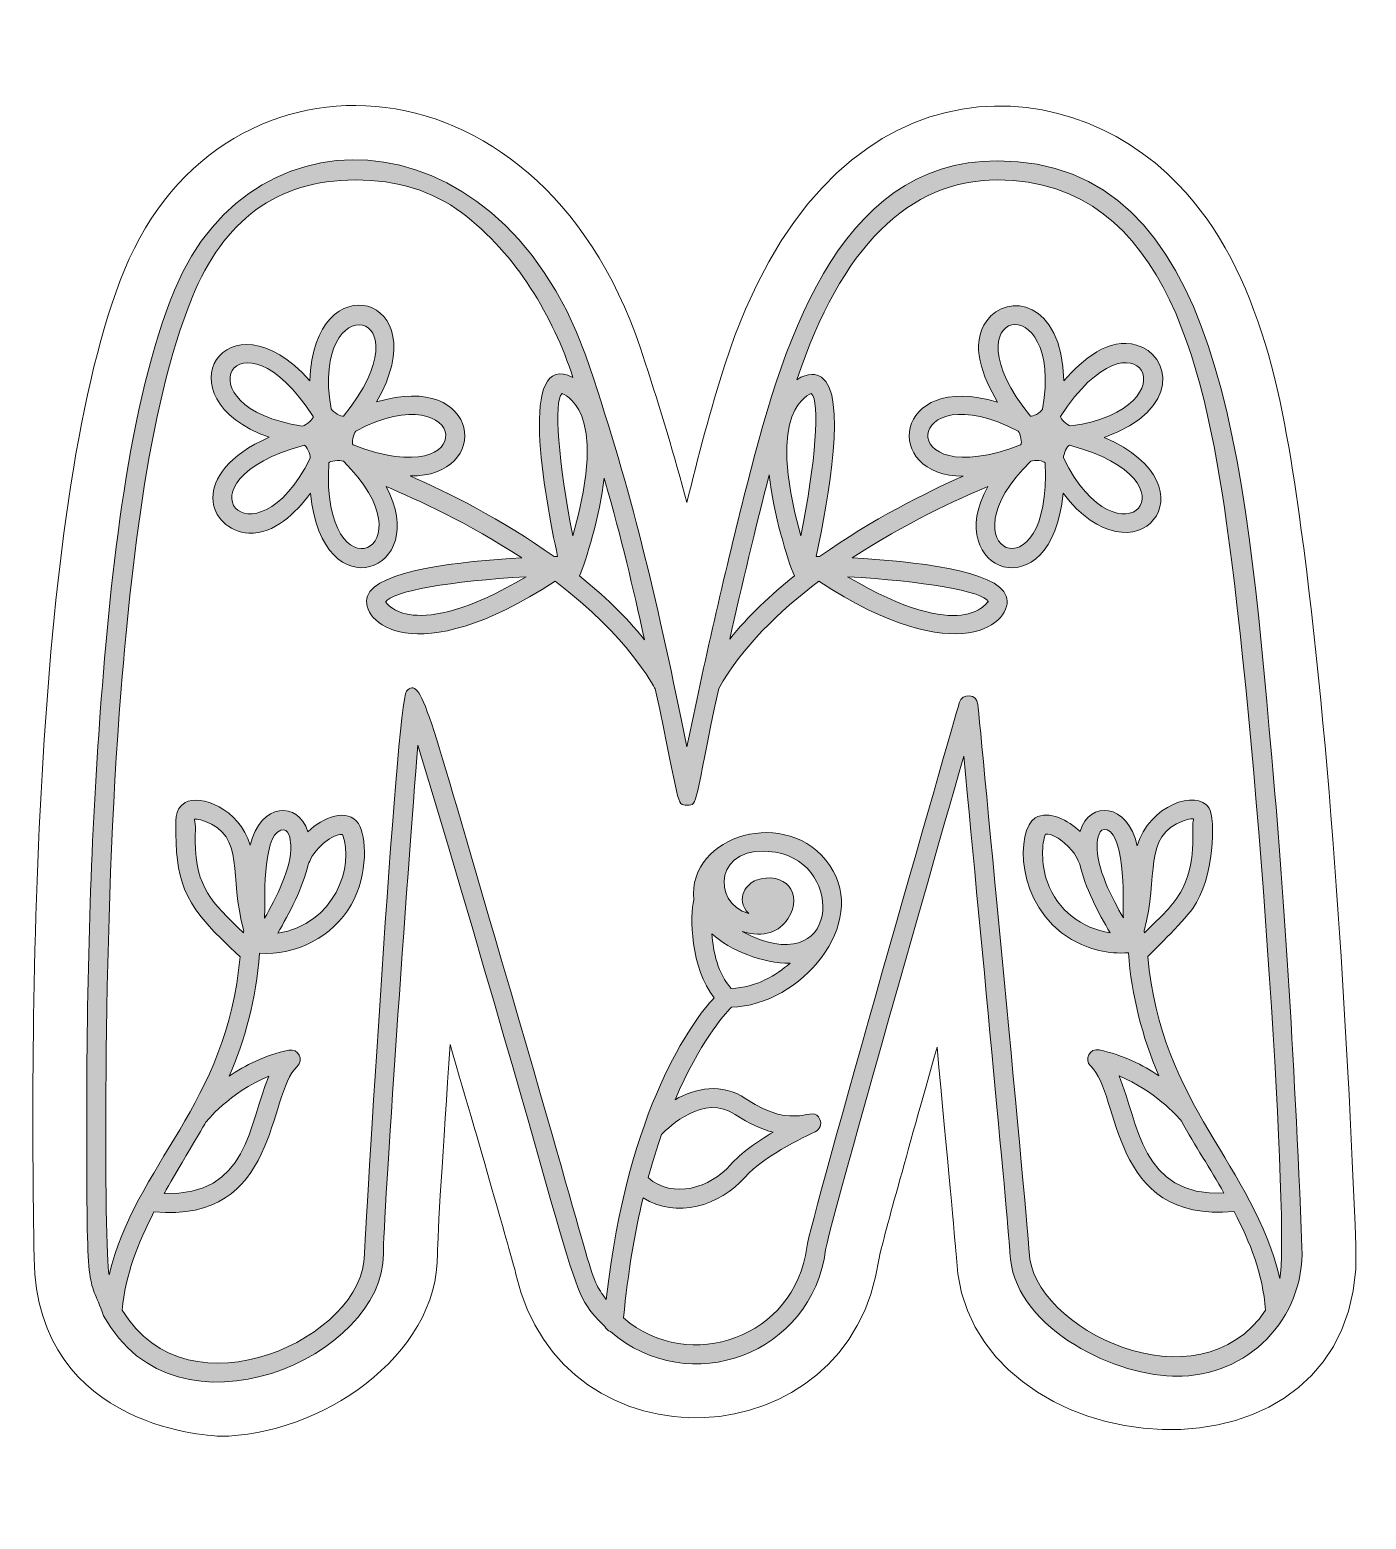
# Model space of a CAD drawing. Header units: inches. Extents: x -26 to -12.2, y -9.1 to -3.1.
# Drawn here: x -19.776 to -18.075, y -5.236 to -3.34 of the extents above; entities that cross this region are included whole.
import ezdxf

# ---------------------------------------------------------------- set-up
doc = ezdxf.new("R2010")
doc.units = ezdxf.units.IN
doc.header["$MEASUREMENT"] = 0
doc.layers.add('_U+0421_U+043B_U+043E_U+0439 1', color=7, linetype='Continuous')

msp = doc.modelspace()

# ---------------------------------------------------------------- hatches: boundary and pattern name
at = {"layer": '_U+0421_U+043B_U+043E_U+0439 1', "true_color": 0xffffff}
h = msp.add_hatch(color=7, dxfattribs=at)
h.dxf.hatch_style = 2
edge = h.paths.add_edge_path()
edge.add_spline(control_points=[(-18.195, -4.2665), (-18.2292, -3.8847), (-18.259, -3.5072), (-18.5444, -3.5072), (-18.7514, -3.5072), (-18.8197, -3.7471), (-18.8668, -3.935), (-18.8913, -4.0324), (-18.9183, -4.1494), (-18.9393, -4.2528), (-18.9762, -4.0726), (-19.0065, -3.9403), (-19.058, -3.7851), (-19.1602, -3.446), (-19.4902, -3.425), (-19.5915, -3.6718), (-19.6502, -3.8151), (-19.6726, -4.0306), (-19.6859, -4.2089), (-19.6973, -4.3614), (-19.7031, -4.5341), (-19.7031, -4.7224), (-19.7031, -4.9634), (-19.7018, -4.9203), (-19.6817, -4.977), (-19.5887, -5.1471), (-19.324, -5.0287), (-19.3256, -4.8982), (-19.326, -4.8586), (-19.2952, -4.4115), (-19.2817, -4.2507), (-19.0672, -4.9634), (-19.094, -4.9418), (-19.0439, -4.9905), (-19.0425, -4.9936), (-19.04, -4.996), (-19.0367, -4.9971), (-18.9362, -5.0841), (-18.7799, -5.0255), (-18.7628, -4.8931), (-18.7598, -4.8695), (-18.6476, -4.476), (-18.5871, -4.2649), (-18.564, -4.5067), (-18.5286, -4.8804), (-18.5282, -4.8963), (-18.5257, -4.9881), (-18.402, -5.0518), (-18.3212, -5.0537), (-18.3212, -5.0537), (-18.3174, -5.0538), (-18.3174, -5.0538), (-18.226, -5.0557), (-18.1531, -4.9806), (-18.1566, -4.8902), (-18.1667, -4.6363), (-18.1806, -4.4285), (-18.195, -4.2665)], knot_values=[0, 0, 0, 0, 0.013889, 0.013889, 0.013889, 0.027778, 0.027778, 0.027778, 0.041667, 0.041667, 0.041667, 0.055556, 0.055556, 0.055556, 0.069444, 0.069444, 0.069444, 0.083333, 0.083333, 0.083333, 0.097222, 0.097222, 0.097222, 0.111111, 0.111111, 0.111111, 0.125, 0.125, 0.125, 0.138889, 0.138889, 0.138889, 0.152778, 0.152778, 0.152778, 0.166667, 0.166667, 0.166667, 0.180556, 0.180556, 0.180556, 0.194444, 0.194444, 0.194444, 0.208333, 0.208333, 0.208333, 0.222222, 0.222222, 0.222222, 0.236111, 0.236111, 0.236111, 0.25, 0.25, 0.25, 0.263889, 0.263889, 0.263889, 0.263889], degree=3, periodic=0)
edge.add_line((-18.195, -4.2665), (-18.195, -4.2665))
edge = h.paths.add_edge_path()
edge.add_spline(control_points=[(-18.7942, -3.9844), (-18.8416, -3.8205), (-18.7818, -3.8047), (-18.7811, -3.8031), (-18.7696, -3.8133), (-18.7757, -3.8918), (-18.7942, -3.9844)], knot_values=[0, 0, 0, 0, 0.013889, 0.013889, 0.013889, 0.027778, 0.027778, 0.027778, 0.027778], degree=3, periodic=0)
edge.add_line((-18.7942, -3.9844), (-18.7942, -3.9844))
edge = h.paths.add_edge_path()
edge.add_spline(control_points=[(-18.8346, -3.9069), (-18.8296, -3.9551), (-18.8109, -4.0169), (-18.8026, -4.0353), (-18.8326, -4.0594), (-18.8609, -4.0863), (-18.8849, -4.1159), (-18.8701, -4.0504), (-18.8511, -3.9703), (-18.8346, -3.9069)], knot_values=[0, 0, 0, 0, 0.013889, 0.013889, 0.013889, 0.027778, 0.027778, 0.027778, 0.041667, 0.041667, 0.041667, 0.041667], degree=3, periodic=0)
edge.add_line((-18.8346, -3.9069), (-18.8346, -3.9069))
edge = h.paths.add_edge_path()
edge.add_spline(control_points=[(-18.9933, -4.1166), (-19.0174, -4.0867), (-19.0459, -4.0595), (-19.0761, -4.0353), (-19.0679, -4.0171), (-19.0501, -3.9587), (-19.0446, -3.9111), (-19.0209, -3.994), (-19.0088, -4.0469), (-18.9933, -4.1166)], knot_values=[0, 0, 0, 0, 0.013889, 0.013889, 0.013889, 0.027778, 0.027778, 0.027778, 0.041667, 0.041667, 0.041667, 0.041667], degree=3, periodic=0)
edge.add_line((-18.9933, -4.1166), (-18.9933, -4.1166))
edge = h.paths.add_edge_path()
edge.add_spline(control_points=[(-19.0846, -3.9844), (-19.1028, -3.8924), (-19.1091, -3.8124), (-19.0983, -3.8033), (-19.0979, -3.8049), (-19.0365, -3.8183), (-19.0846, -3.9844)], knot_values=[0, 0, 0, 0, 0.013889, 0.013889, 0.013889, 0.027778, 0.027778, 0.027778, 0.027778], degree=3, periodic=0)
edge.add_line((-19.0846, -3.9844), (-19.0846, -3.9844))
edge = h.paths.add_edge_path()
edge.add_spline(control_points=[(-18.5039, -4.8957), (-18.5045, -4.8731), (-18.5664, -4.2265), (-18.569, -4.199), (-18.5703, -4.1857), (-18.589, -4.1839), (-18.5927, -4.1968), (-18.6005, -4.2237), (-18.7826, -4.8567), (-18.7868, -4.89), (-18.8016, -5.0041), (-18.9357, -5.052), (-19.0201, -4.9798), (-19.0144, -4.9215), (-19.0056, -4.8707), (-18.995, -4.8268), (-18.9536, -4.8543), (-18.8966, -4.8368), (-18.8658, -4.801), (-18.8412, -4.7723), (-18.7767, -4.7431), (-18.7761, -4.7428), (-18.7701, -4.7401), (-18.7674, -4.7332), (-18.77, -4.7271), (-18.779, -4.7058), (-18.7995, -4.7445), (-18.8643, -4.7008), (-18.8953, -4.6799), (-18.9285, -4.6874), (-18.9545, -4.7021), (-18.9235, -4.6298), (-18.8922, -4.5941), (-18.8828, -4.5844), (-18.794, -4.5819), (-18.7073, -4.4776), (-18.7574, -4.4041), (-18.81, -4.3269), (-18.939, -4.365), (-18.9306, -4.4475), (-18.9362, -4.4671), (-18.9343, -4.5356), (-18.9047, -4.5722), (-18.9319, -4.6019), (-19.0142, -4.71), (-19.042, -4.9562), (-19.0659, -4.9238), (-19.0515, -4.9456), (-19.1747, -4.5262), (-19.2707, -4.1991), (-19.2768, -4.1625), (-19.2963, -4.1823), (-19.3086, -4.1947), (-19.3499, -4.8919), (-19.3498, -4.8985), (-19.3486, -5.0036), (-19.574, -5.1108), (-19.6579, -4.9697), (-19.6541, -4.9251), (-19.638, -4.884), (-19.6176, -4.8448), (-19.4574, -4.8594), (-19.4743, -4.6957), (-19.4353, -4.6598), (-19.4262, -4.6514), (-19.4341, -4.6364), (-19.446, -4.639), (-19.4765, -4.6455), (-19.502, -4.6585), (-19.5219, -4.672), (-19.5015, -4.6259), (-19.4879, -4.5756), (-19.4832, -4.5156), (-19.4368, -4.5187), (-19.3901, -4.4947), (-19.3668, -4.4542), (-19.344, -4.4144), (-19.3475, -4.3664), (-19.3575, -4.3507), (-19.3708, -4.3301), (-19.4026, -4.3427), (-19.4219, -4.361), (-19.4334, -4.3217), (-19.4822, -4.3235), (-19.495, -4.3781), (-19.5094, -4.3313), (-19.5588, -4.313), (-19.5781, -4.324), (-19.5922, -4.332), (-19.5899, -4.3498), (-19.5897, -4.3636), (-19.5889, -4.4292), (-19.5774, -4.4572), (-19.508, -4.52), (-19.5244, -4.7084), (-19.6409, -4.7842), (-19.6748, -4.9248), (-19.6806, -4.8937), (-19.6836, -4.504), (-19.6617, -4.2107), (-19.6494, -4.0456), (-19.6264, -3.8209), (-19.569, -3.681), (-19.529, -3.5834), (-19.4616, -3.5315), (-19.3614, -3.5315), (-19.3083, -3.5315), (-19.2628, -3.5455), (-19.2262, -3.5731), (-19.1554, -3.6265), (-19.1097, -3.7057), (-19.0844, -3.7828), (-19.1548, -3.747), (-19.1207, -3.9334), (-19.1039, -4.0108), (-19.1053, -4.0108), (-19.1068, -4.0109), (-19.1083, -4.0109), (-19.175, -3.9631), (-19.245, -3.9286), (-19.2915, -3.9082), (-19.1872, -3.9101), (-19.1995, -3.7736), (-19.3346, -3.8141), (-19.2544, -3.677), (-19.4157, -3.6355), (-19.4191, -3.7871), (-19.5243, -3.6687), (-19.6136, -3.8093), (-19.4709, -3.859), (-19.5762, -3.9051), (-19.5483, -3.9782), (-19.4967, -3.9809), (-19.4647, -3.9825), (-19.4376, -3.9557), (-19.4183, -3.9303), (-19.4038, -4.0833), (-19.2633, -4.0291), (-19.3223, -3.9217), (-19.2844, -3.9374), (-19.217, -3.9683), (-19.1496, -4.0126), (-19.2271, -4.0167), (-19.3346, -4.0283), (-19.3459, -4.0611), (-19.357, -4.0933), (-19.2864, -4.1596), (-19.1072, -4.0423), (-19.0125, -4.1137), (-18.9823, -4.1756), (-18.9796, -4.1791), (-18.9476, -4.3278), (-18.9535, -4.3272), (-18.9392, -4.3272), (-18.9244, -4.3272), (-18.931, -4.3269), (-18.8989, -4.1788), (-18.8691, -4.1262), (-18.8222, -4.0804), (-18.7715, -4.0423), (-18.5929, -4.1592), (-18.5217, -4.0937), (-18.5329, -4.0611), (-18.5441, -4.0283), (-18.6516, -4.0167), (-18.7291, -4.0126), (-18.6618, -3.9684), (-18.5945, -3.9375), (-18.5566, -3.9217), (-18.6163, -4.0294), (-18.4749, -4.0834), (-18.4605, -3.9302), (-18.3698, -4.0508), (-18.2616, -3.923), (-18.4082, -3.8591), (-18.3084, -3.824), (-18.3244, -3.7538), (-18.367, -3.7416), (-18.4026, -3.7315), (-18.4353, -3.7597), (-18.4598, -3.7873), (-18.4622, -3.6831), (-18.532, -3.6753), (-18.5578, -3.7107), (-18.5798, -3.7409), (-18.5629, -3.782), (-18.5441, -3.8142), (-18.6783, -3.7738), (-18.6916, -3.9095), (-18.5876, -3.9084), (-18.6341, -3.9288), (-18.7039, -3.9633), (-18.7705, -4.0109), (-18.7719, -4.0109), (-18.7734, -4.0108), (-18.7749, -4.0108), (-18.7586, -3.9358), (-18.7355, -3.804), (-18.7679, -3.7827), (-18.7742, -3.7786), (-18.7848, -3.7761), (-18.7995, -3.7858), (-18.7431, -3.6172), (-18.6574, -3.5315), (-18.5444, -3.5315), (-18.3247, -3.5315), (-18.2774, -3.7871), (-18.25, -3.987), (-18.2104, -4.2767), (-18.1722, -4.8793), (-18.185, -4.9296), (-18.2181, -4.786), (-18.3364, -4.7088), (-18.3528, -4.5196), (-18.3512, -4.5181), (-18.3084, -4.4766), (-18.2957, -4.4589), (-18.2678, -4.4197), (-18.2663, -4.3444), (-18.2749, -4.3309), (-18.2903, -4.3067), (-18.3513, -4.3268), (-18.3662, -4.3791), (-18.3781, -4.3241), (-18.4272, -4.3208), (-18.4391, -4.3605), (-18.4536, -4.3469), (-18.4789, -4.3332), (-18.496, -4.3433), (-18.5204, -4.3577), (-18.5225, -4.4554), (-18.4499, -4.4981), (-18.4282, -4.5109), (-18.4027, -4.5168), (-18.3775, -4.5151), (-18.3734, -4.5695), (-18.3601, -4.6219), (-18.3388, -4.6716), (-18.3587, -4.6581), (-18.3842, -4.6452), (-18.4147, -4.6386), (-18.4268, -4.636), (-18.4345, -4.6511), (-18.4255, -4.6594), (-18.3865, -4.6952), (-18.4033, -4.8591), (-18.2431, -4.8444), (-18.2225, -4.8837), (-18.2067, -4.9231), (-18.2029, -4.9698), (-18.288, -5.0979), (-18.5013, -4.993), (-18.5039, -4.8957)], knot_values=[0, 0, 0, 0, 0.013889, 0.013889, 0.013889, 0.027778, 0.027778, 0.027778, 0.041667, 0.041667, 0.041667, 0.055556, 0.055556, 0.055556, 0.069444, 0.069444, 0.069444, 0.083333, 0.083333, 0.083333, 0.097222, 0.097222, 0.097222, 0.111111, 0.111111, 0.111111, 0.125, 0.125, 0.125, 0.138889, 0.138889, 0.138889, 0.152778, 0.152778, 0.152778, 0.166667, 0.166667, 0.166667, 0.180556, 0.180556, 0.180556, 0.194444, 0.194444, 0.194444, 0.208333, 0.208333, 0.208333, 0.222222, 0.222222, 0.222222, 0.236111, 0.236111, 0.236111, 0.25, 0.25, 0.25, 0.263889, 0.263889, 0.263889, 0.277778, 0.277778, 0.277778, 0.291667, 0.291667, 0.291667, 0.305556, 0.305556, 0.305556, 0.319444, 0.319444, 0.319444, 0.333333, 0.333333, 0.333333, 0.347222, 0.347222, 0.347222, 0.361111, 0.361111, 0.361111, 0.375, 0.375, 0.375, 0.388889, 0.388889, 0.388889, 0.402778, 0.402778, 0.402778, 0.416667, 0.416667, 0.416667, 0.430556, 0.430556, 0.430556, 0.444444, 0.444444, 0.444444, 0.458333, 0.458333, 0.458333, 0.472222, 0.472222, 0.472222, 0.486111, 0.486111, 0.486111, 0.5, 0.5, 0.5, 0.513889, 0.513889, 0.513889, 0.527778, 0.527778, 0.527778, 0.541667, 0.541667, 0.541667, 0.555556, 0.555556, 0.555556, 0.569444, 0.569444, 0.569444, 0.583333, 0.583333, 0.583333, 0.597222, 0.597222, 0.597222, 0.611111, 0.611111, 0.611111, 0.625, 0.625, 0.625, 0.638889, 0.638889, 0.638889, 0.652778, 0.652778, 0.652778, 0.666667, 0.666667, 0.666667, 0.680556, 0.680556, 0.680556, 0.694444, 0.694444, 0.694444, 0.708333, 0.708333, 0.708333, 0.722222, 0.722222, 0.722222, 0.736111, 0.736111, 0.736111, 0.75, 0.75, 0.75, 0.763889, 0.763889, 0.763889, 0.777778, 0.777778, 0.777778, 0.791667, 0.791667, 0.791667, 0.805556, 0.805556, 0.805556, 0.819444, 0.819444, 0.819444, 0.833333, 0.833333, 0.833333, 0.847222, 0.847222, 0.847222, 0.861111, 0.861111, 0.861111, 0.875, 0.875, 0.875, 0.888889, 0.888889, 0.888889, 0.902778, 0.902778, 0.902778, 0.916667, 0.916667, 0.916667, 0.930556, 0.930556, 0.930556, 0.944444, 0.944444, 0.944444, 0.958333, 0.958333, 0.958333, 0.972222, 0.972222, 0.972222, 0.986111, 0.986111, 0.986111, 1, 1, 1, 1.013889, 1.013889, 1.013889, 1.027778, 1.027778, 1.027778, 1.041667, 1.041667, 1.041667, 1.055556, 1.055556, 1.055556, 1.069444, 1.069444, 1.069444, 1.083333, 1.083333, 1.083333, 1.097222, 1.097222, 1.097222, 1.111111, 1.111111, 1.111111, 1.125, 1.125, 1.125, 1.138889, 1.138889, 1.138889, 1.152778, 1.152778, 1.152778, 1.166667, 1.166667, 1.166667, 1.166667], degree=3, periodic=0)
edge.add_line((-18.5039, -4.8957), (-18.5039, -4.8957))
edge = h.paths.add_edge_path()
edge.add_spline(control_points=[(-18.8779, -4.7209), (-18.8599, -4.733), (-18.8436, -4.7398), (-18.8296, -4.7434), (-18.8493, -4.755), (-18.871, -4.7699), (-18.8842, -4.7852), (-18.9089, -4.8139), (-18.9579, -4.8291), (-18.9885, -4.8012), (-18.9831, -4.7814), (-18.9774, -4.7631), (-18.9716, -4.7463), (-18.9623, -4.7366), (-18.9178, -4.694), (-18.8779, -4.7209)], knot_values=[0, 0, 0, 0, 0.013889, 0.013889, 0.013889, 0.027778, 0.027778, 0.027778, 0.041667, 0.041667, 0.041667, 0.055556, 0.055556, 0.055556, 0.069444, 0.069444, 0.069444, 0.069444], degree=3, periodic=0)
edge.add_line((-18.8779, -4.7209), (-18.8779, -4.7209))
edge = h.paths.add_edge_path()
edge.add_spline(control_points=[(-18.8692, -4.488), (-18.8408, -4.4963), (-18.8215, -4.4882), (-18.8109, -4.4718), (-18.7898, -4.439), (-18.8153, -4.4106), (-18.8513, -4.4226), (-18.8619, -4.4261), (-18.8793, -4.4458), (-18.8607, -4.4652), (-18.909, -4.4521), (-18.9045, -4.3744), (-18.8267, -4.387), (-18.7365, -4.4017), (-18.7445, -4.5544), (-18.8692, -4.488)], knot_values=[0, 0, 0, 0, 0.013889, 0.013889, 0.013889, 0.027778, 0.027778, 0.027778, 0.041667, 0.041667, 0.041667, 0.055556, 0.055556, 0.055556, 0.069444, 0.069444, 0.069444, 0.069444], degree=3, periodic=0)
edge.add_line((-18.8692, -4.488), (-18.8692, -4.488))
edge = h.paths.add_edge_path()
edge.add_spline(control_points=[(-18.8081, -4.5281), (-18.8256, -4.5438), (-18.8507, -4.5592), (-18.883, -4.5603), (-18.9, -4.542), (-18.9059, -4.514), (-18.9076, -4.491), (-18.8845, -4.5123), (-18.8423, -4.529), (-18.8081, -4.5281)], knot_values=[0, 0, 0, 0, 0.013889, 0.013889, 0.013889, 0.027778, 0.027778, 0.027778, 0.041667, 0.041667, 0.041667, 0.041667], degree=3, periodic=0)
edge.add_line((-18.8081, -4.5281), (-18.8081, -4.5281))
edge = h.paths.add_edge_path()
edge.add_spline(control_points=[(-19.5518, -4.7311), (-19.5515, -4.7306), (-19.5219, -4.6928), (-19.4714, -4.6722), (-19.497, -4.7322), (-19.4977, -4.8255), (-19.6048, -4.8214), (-19.6036, -4.8193), (-19.5484, -4.7252), (-19.5518, -4.7311)], knot_values=[0, 0, 0, 0, 0.013889, 0.013889, 0.013889, 0.027778, 0.027778, 0.027778, 0.041667, 0.041667, 0.041667, 0.041667], degree=3, periodic=0)
edge.add_line((-19.5518, -4.7311), (-19.5518, -4.7311))
edge = h.paths.add_edge_path()
edge.add_spline(control_points=[(-19.5655, -4.3483), (-19.5663, -4.3446), (-19.567, -4.3447), (-19.5627, -4.345), (-19.5596, -4.3452), (-19.5564, -4.3464), (-19.5535, -4.3474), (-19.5, -4.3668), (-19.5231, -4.4165), (-19.5033, -4.487), (-19.5034, -4.4879), (-19.5036, -4.4888), (-19.5038, -4.4897), (-19.546, -4.4487), (-19.5632, -4.4338), (-19.5653, -4.3728), (-19.5655, -4.3651), (-19.564, -4.3558), (-19.5655, -4.3483)], knot_values=[0, 0, 0, 0, 0.013889, 0.013889, 0.013889, 0.027778, 0.027778, 0.027778, 0.041667, 0.041667, 0.041667, 0.055556, 0.055556, 0.055556, 0.069444, 0.069444, 0.069444, 0.083333, 0.083333, 0.083333, 0.083333], degree=3, periodic=0)
edge.add_line((-19.5655, -4.3483), (-19.5655, -4.3483))
edge = h.paths.add_edge_path()
edge.add_spline(control_points=[(-19.4561, -4.3591), (-19.4454, -4.3555), (-19.4439, -4.3709), (-19.4435, -4.3783), (-19.442, -4.4067), (-19.4626, -4.4464), (-19.4769, -4.471), (-19.4758, -4.4541), (-19.4807, -4.3673), (-19.4561, -4.3591)], knot_values=[0, 0, 0, 0, 0.013889, 0.013889, 0.013889, 0.027778, 0.027778, 0.027778, 0.041667, 0.041667, 0.041667, 0.041667], degree=3, periodic=0)
edge.add_line((-19.4561, -4.3591), (-19.4561, -4.3591))
edge = h.paths.add_edge_path()
edge.add_spline(control_points=[(-19.4025, -4.3764), (-19.3965, -4.3712), (-19.3863, -4.3636), (-19.3777, -4.3645), (-19.3619, -4.4049), (-19.3879, -4.4787), (-19.4601, -4.4902), (-19.4457, -4.4658), (-19.4274, -4.4306), (-19.4215, -4.4028), (-19.4186, -4.3978), (-19.4175, -4.3895), (-19.4025, -4.3764)], knot_values=[0, 0, 0, 0, 0.013889, 0.013889, 0.013889, 0.027778, 0.027778, 0.027778, 0.041667, 0.041667, 0.041667, 0.055556, 0.055556, 0.055556, 0.055556], degree=3, periodic=0)
edge.add_line((-19.4025, -4.3764), (-19.4025, -4.3764))
edge = h.paths.add_edge_path()
edge.add_spline(control_points=[(-19.4262, -3.8692), (-19.4232, -3.8696), (-19.4185, -3.8806), (-19.4189, -3.8858), (-19.4901, -4.0308), (-19.5987, -3.9149), (-19.4262, -3.8692)], knot_values=[0, 0, 0, 0, 0.013889, 0.013889, 0.013889, 0.027778, 0.027778, 0.027778, 0.027778], degree=3, periodic=0)
edge.add_line((-19.4262, -3.8692), (-19.4262, -3.8692))
edge = h.paths.add_edge_path()
edge.add_spline(control_points=[(-19.4149, -3.8326), (-19.4144, -3.8356), (-19.4234, -3.8434), (-19.4285, -3.8447), (-19.5888, -3.8216), (-19.5113, -3.6831), (-19.4149, -3.8326)], knot_values=[0, 0, 0, 0, 0.013889, 0.013889, 0.013889, 0.027778, 0.027778, 0.027778, 0.027778], degree=3, periodic=0)
edge.add_line((-19.4149, -3.8326), (-19.4149, -3.8326))
edge = h.paths.add_edge_path()
edge.add_spline(control_points=[(-19.3765, -3.832), (-19.3792, -3.8335), (-19.3895, -3.8273), (-19.3923, -3.8228), (-19.4196, -3.6647), (-19.2639, -3.6937), (-19.3765, -3.832)], knot_values=[0, 0, 0, 0, 0.013889, 0.013889, 0.013889, 0.027778, 0.027778, 0.027778, 0.027778], degree=3, periodic=0)
edge.add_line((-19.3765, -3.832), (-19.3765, -3.832))
edge = h.paths.add_edge_path()
edge.add_spline(control_points=[(-19.3641, -3.8686), (-19.3664, -3.8665), (-19.364, -3.8549), (-19.3607, -3.8511), (-19.217, -3.7751), (-19.1983, -3.9332), (-19.3641, -3.8686)], knot_values=[0, 0, 0, 0, 0.013889, 0.013889, 0.013889, 0.027778, 0.027778, 0.027778, 0.027778], degree=3, periodic=0)
edge.add_line((-19.3641, -3.8686), (-19.3641, -3.8686))
edge = h.paths.add_edge_path()
edge.add_spline(control_points=[(-19.3952, -3.8917), (-19.3939, -3.8888), (-19.3816, -3.8876), (-19.3766, -3.8896), (-19.2605, -4.0024), (-19.4048, -4.0686), (-19.3952, -3.8917)], knot_values=[0, 0, 0, 0, 0.013889, 0.013889, 0.013889, 0.027778, 0.027778, 0.027778, 0.027778], degree=3, periodic=0)
edge.add_line((-19.3952, -3.8917), (-19.3952, -3.8917))
edge = h.paths.add_edge_path()
edge.add_spline(control_points=[(-19.1439, -4.0366), (-19.291, -4.1231), (-19.3212, -4.069), (-19.3229, -4.0688), (-19.3159, -4.0551), (-19.2383, -4.0417), (-19.1439, -4.0366)], knot_values=[0, 0, 0, 0, 0.013889, 0.013889, 0.013889, 0.027778, 0.027778, 0.027778, 0.027778], degree=3, periodic=0)
edge.add_line((-19.1439, -4.0366), (-19.1439, -4.0366))
edge = h.paths.add_edge_path()
edge.add_spline(control_points=[(-18.7348, -4.0366), (-18.64, -4.0417), (-18.5621, -4.0551), (-18.5559, -4.0681), (-18.5575, -4.0681), (-18.586, -4.1242), (-18.7348, -4.0366)], knot_values=[0, 0, 0, 0, 0.013889, 0.013889, 0.013889, 0.027778, 0.027778, 0.027778, 0.027778], degree=3, periodic=0)
edge.add_line((-18.7348, -4.0366), (-18.7348, -4.0366))
edge = h.paths.add_edge_path()
edge.add_spline(control_points=[(-18.4868, -3.8234), (-18.4894, -3.8277), (-18.4996, -3.8335), (-18.5022, -3.832), (-18.6145, -3.6943), (-18.4586, -3.6631), (-18.4868, -3.8234)], knot_values=[0, 0, 0, 0, 0.013889, 0.013889, 0.013889, 0.027778, 0.027778, 0.027778, 0.027778], degree=3, periodic=0)
edge.add_line((-18.4868, -3.8234), (-18.4868, -3.8234))
edge = h.paths.add_edge_path()
edge.add_spline(control_points=[(-18.4509, -3.8446), (-18.4557, -3.8435), (-18.4644, -3.8355), (-18.4638, -3.8325), (-18.3673, -3.6826), (-18.2902, -3.8224), (-18.4509, -3.8446)], knot_values=[0, 0, 0, 0, 0.013889, 0.013889, 0.013889, 0.027778, 0.027778, 0.027778, 0.027778], degree=3, periodic=0)
edge.add_line((-18.4509, -3.8446), (-18.4509, -3.8446))
edge = h.paths.add_edge_path()
edge.add_spline(control_points=[(-18.46, -3.8853), (-18.4604, -3.8803), (-18.4554, -3.8696), (-18.4524, -3.8692), (-18.2794, -3.9149), (-18.3892, -4.0314), (-18.46, -3.8853)], knot_values=[0, 0, 0, 0, 0.013889, 0.013889, 0.013889, 0.027778, 0.027778, 0.027778, 0.027778], degree=3, periodic=0)
edge.add_line((-18.46, -3.8853), (-18.46, -3.8853))
edge = h.paths.add_edge_path()
edge.add_spline(control_points=[(-18.5017, -3.8894), (-18.4969, -3.8874), (-18.4849, -3.8888), (-18.4836, -3.8917), (-18.4738, -4.0676), (-18.619, -4.0031), (-18.5017, -3.8894)], knot_values=[0, 0, 0, 0, 0.013889, 0.013889, 0.013889, 0.027778, 0.027778, 0.027778, 0.027778], degree=3, periodic=0)
edge.add_line((-18.5017, -3.8894), (-18.5017, -3.8894))
edge = h.paths.add_edge_path()
edge.add_spline(control_points=[(-18.5147, -3.8686), (-18.6807, -3.9332), (-18.6625, -3.7745), (-18.5179, -3.8512), (-18.5146, -3.855), (-18.5124, -3.8665), (-18.5147, -3.8686)], knot_values=[0, 0, 0, 0, 0.013889, 0.013889, 0.013889, 0.027778, 0.027778, 0.027778, 0.027778], degree=3, periodic=0)
edge.add_line((-18.5147, -3.8686), (-18.5147, -3.8686))
edge = h.paths.add_edge_path()
edge.add_spline(control_points=[(-18.3101, -4.7292), (-18.2926, -4.7602), (-18.2735, -4.7902), (-18.2559, -4.821), (-18.363, -4.8252), (-18.3639, -4.7314), (-18.3894, -4.6718), (-18.3441, -4.6904), (-18.3156, -4.7226), (-18.3101, -4.7292)], knot_values=[0, 0, 0, 0, 0.013889, 0.013889, 0.013889, 0.027778, 0.027778, 0.027778, 0.041667, 0.041667, 0.041667, 0.041667], degree=3, periodic=0)
edge.add_line((-18.3101, -4.7292), (-18.3101, -4.7292))
edge = h.paths.add_edge_path()
edge.add_spline(control_points=[(-18.4831, -4.3641), (-18.4753, -4.3625), (-18.4644, -4.3709), (-18.4591, -4.3753), (-18.4434, -4.3885), (-18.4419, -4.3978), (-18.4393, -4.4023), (-18.4332, -4.431), (-18.4157, -4.4646), (-18.4007, -4.4898), (-18.4363, -4.4841), (-18.468, -4.4608), (-18.4805, -4.4254), (-18.489, -4.4013), (-18.4877, -4.3756), (-18.4831, -4.3641)], knot_values=[0, 0, 0, 0, 0.013889, 0.013889, 0.013889, 0.027778, 0.027778, 0.027778, 0.041667, 0.041667, 0.041667, 0.055556, 0.055556, 0.055556, 0.069444, 0.069444, 0.069444, 0.069444], degree=3, periodic=0)
edge.add_line((-18.4831, -4.3641), (-18.4831, -4.3641))
edge = h.paths.add_edge_path()
edge.add_spline(control_points=[(-18.3839, -4.4707), (-18.3982, -4.446), (-18.4188, -4.4062), (-18.4173, -4.3779), (-18.4169, -4.3704), (-18.4154, -4.3551), (-18.4047, -4.3587), (-18.3802, -4.3668), (-18.3846, -4.4589), (-18.3839, -4.4707)], knot_values=[0, 0, 0, 0, 0.013889, 0.013889, 0.013889, 0.027778, 0.027778, 0.027778, 0.041667, 0.041667, 0.041667, 0.041667], degree=3, periodic=0)
edge.add_line((-18.3839, -4.4707), (-18.3839, -4.4707))
edge = h.paths.add_edge_path()
edge.add_spline(control_points=[(-18.3113, -4.4385), (-18.3231, -4.4582), (-18.3407, -4.4735), (-18.3571, -4.4895), (-18.3573, -4.4887), (-18.3575, -4.4879), (-18.3576, -4.4871), (-18.3379, -4.4177), (-18.3606, -4.3664), (-18.3072, -4.347), (-18.3044, -4.346), (-18.3011, -4.3448), (-18.2981, -4.3446), (-18.2938, -4.3443), (-18.2945, -4.3442), (-18.2952, -4.3479), (-18.2967, -4.3552), (-18.2904, -4.4036), (-18.3113, -4.4385)], knot_values=[0, 0, 0, 0, 0.013889, 0.013889, 0.013889, 0.027778, 0.027778, 0.027778, 0.041667, 0.041667, 0.041667, 0.055556, 0.055556, 0.055556, 0.069444, 0.069444, 0.069444, 0.083333, 0.083333, 0.083333, 0.083333], degree=3, periodic=0)
edge.add_line((-18.3113, -4.4385), (-18.3113, -4.4385))

# ---------------------------------------------------------------- linework, layer by layer
at = {"layer": '_U+0421_U+043B_U+043E_U+0439 1', "color": 1, "lineweight": 9, "true_color": 0xff0000}
for points in [[(-19.7702, -4.9038), (-19.7756, -4.5948), (-19.7725, -3.9321), (-19.6551, -3.6458), (-19.5298, -3.3404), (-19.115, -3.361), (-18.9925, -3.7642), (-18.9729, -3.8233), (-18.9552, -3.8828), (-18.9394, -3.9421), (-18.9256, -3.886), (-18.9091, -3.8222), (-18.8908, -3.7656), (-18.7629, -3.3696), (-18.4607, -3.3843), (-18.3144, -3.5367), (-18.2062, -3.6495), (-18.1792, -3.8189), (-18.1579, -3.9744), (-18.1204, -4.2483), (-18.0989, -4.6112), (-18.088, -4.8875), (-18.0749, -5.2192), (-18.5894, -5.1771), (-18.5969, -4.8982), (-18.5976, -4.8854), (-18.6079, -4.7751), (-18.621, -4.635), (-18.6595, -4.7712), (-18.6904, -4.8826), (-18.6949, -4.9038), (-18.7304, -5.163), (-19.0989, -5.1787), (-19.157, -4.9241), (-19.1609, -4.9068), (-19.1986, -4.7761), (-19.2407, -4.6317), (-19.2496, -4.7626), (-19.2569, -4.8778), (-19.2568, -4.8975), (-19.2553, -5.0293), (-19.408, -5.1296), (-19.5343, -5.1304), (-19.5359, -5.1296), (-19.7663, -5.1258), (-19.7702, -4.9038)], [(-19.7702, -6.7315), (-19.7756, -6.4224), (-19.7725, -5.7598), (-19.6551, -5.4734), (-19.5298, -5.1681), (-19.115, -5.1887), (-18.9925, -5.5919), (-18.9729, -5.6509), (-18.9552, -5.7105), (-18.9394, -5.7698), (-18.9256, -5.7137), (-18.9091, -5.6499), (-18.8908, -5.5932), (-18.7629, -5.1973), (-18.4607, -5.2119), (-18.3144, -5.3644), (-18.2062, -5.4772), (-18.1792, -5.6466), (-18.1579, -5.8021), (-18.1204, -6.076), (-18.0989, -6.4389), (-18.088, -6.7152), (-18.0749, -7.0469), (-18.5894, -7.0048), (-18.5969, -6.7259), (-18.5976, -6.7131), (-18.6079, -6.6027), (-18.621, -6.4626), (-18.6595, -6.5989), (-18.6904, -6.7103), (-18.6949, -6.7315), (-18.7304, -6.9907), (-19.0989, -7.0063), (-19.157, -6.7518), (-19.1609, -6.7344), (-19.1986, -6.6038), (-19.2407, -6.4593), (-19.2496, -6.5903), (-19.2569, -6.7054), (-19.2568, -6.7252), (-19.2553, -6.8569), (-19.408, -6.9573), (-19.5343, -6.958), (-19.5359, -6.9573), (-19.7663, -6.9535), (-19.7702, -6.7315)]]:
    msp.add_open_spline(points, degree=3, knots=[0, 0, 0, 0, 1, 1, 1, 2, 2, 2, 3, 3, 3, 4, 4, 4, 5, 5, 5, 6, 6, 6, 7, 7, 7, 8, 8, 8, 9, 9, 9, 10, 10, 10, 11, 11, 11, 12, 12, 12, 13, 13, 13, 14, 14, 14, 15, 15, 15, 15], dxfattribs=at)
at = {"layer": '_U+0421_U+043B_U+043E_U+0439 1', "lineweight": 0}
for points, knots in [([(-18.195, -4.2665), (-18.2292, -3.8847), (-18.259, -3.5072), (-18.5444, -3.5072), (-18.7514, -3.5072), (-18.8197, -3.7471), (-18.8668, -3.935), (-18.8913, -4.0324), (-18.9183, -4.1494), (-18.9393, -4.2528), (-18.9762, -4.0726), (-19.0065, -3.9403), (-19.058, -3.7851), (-19.1602, -3.446), (-19.4902, -3.425), (-19.5915, -3.6718), (-19.6502, -3.8151), (-19.6726, -4.0306), (-19.6859, -4.2089), (-19.6973, -4.3614), (-19.7031, -4.5341), (-19.7031, -4.7224), (-19.7031, -4.9634), (-19.7018, -4.9203), (-19.6817, -4.977), (-19.5887, -5.1471), (-19.324, -5.0287), (-19.3256, -4.8982), (-19.326, -4.8586), (-19.2952, -4.4115), (-19.2817, -4.2507), (-19.0672, -4.9634), (-19.094, -4.9418), (-19.0439, -4.9905), (-19.0425, -4.9936), (-19.04, -4.996), (-19.0367, -4.9971), (-18.9362, -5.0841), (-18.7799, -5.0255), (-18.7628, -4.8931), (-18.7598, -4.8695), (-18.6476, -4.476), (-18.5871, -4.2649), (-18.564, -4.5067), (-18.5286, -4.8804), (-18.5282, -4.8963), (-18.5257, -4.9881), (-18.402, -5.0518), (-18.3212, -5.0537), (-18.3212, -5.0537), (-18.3174, -5.0538), (-18.3174, -5.0538), (-18.226, -5.0557), (-18.1531, -4.9806), (-18.1566, -4.8902), (-18.1667, -4.6363), (-18.1806, -4.4285), (-18.195, -4.2665)], [0, 0, 0, 0, 1, 1, 1, 2, 2, 2, 3, 3, 3, 4, 4, 4, 5, 5, 5, 6, 6, 6, 7, 7, 7, 8, 8, 8, 9, 9, 9, 10, 10, 10, 11, 11, 11, 12, 12, 12, 13, 13, 13, 14, 14, 14, 15, 15, 15, 16, 16, 16, 17, 17, 17, 18, 18, 18, 19, 19, 19, 19]), ([(-18.5039, -4.8957), (-18.5045, -4.8731), (-18.5664, -4.2265), (-18.569, -4.199), (-18.5703, -4.1857), (-18.589, -4.1839), (-18.5927, -4.1968), (-18.6005, -4.2237), (-18.7826, -4.8567), (-18.7868, -4.89), (-18.8016, -5.0041), (-18.9357, -5.052), (-19.0201, -4.9798), (-19.0144, -4.9215), (-19.0056, -4.8707), (-18.995, -4.8268), (-18.9536, -4.8543), (-18.8966, -4.8368), (-18.8658, -4.801), (-18.8412, -4.7723), (-18.7767, -4.7431), (-18.7761, -4.7428), (-18.7701, -4.7401), (-18.7674, -4.7332), (-18.77, -4.7271), (-18.779, -4.7058), (-18.7995, -4.7445), (-18.8643, -4.7008), (-18.8953, -4.6799), (-18.9285, -4.6874), (-18.9545, -4.7021), (-18.9235, -4.6298), (-18.8922, -4.5941), (-18.8828, -4.5844), (-18.794, -4.5819), (-18.7073, -4.4776), (-18.7574, -4.4041), (-18.81, -4.3269), (-18.939, -4.365), (-18.9306, -4.4475), (-18.9362, -4.4671), (-18.9343, -4.5356), (-18.9047, -4.5722), (-18.9319, -4.6019), (-19.0142, -4.71), (-19.042, -4.9562), (-19.0659, -4.9238), (-19.0515, -4.9456), (-19.1747, -4.5262), (-19.2707, -4.1991), (-19.2768, -4.1625), (-19.2963, -4.1823), (-19.3086, -4.1947), (-19.3499, -4.8919), (-19.3498, -4.8985), (-19.3486, -5.0036), (-19.574, -5.1108), (-19.6579, -4.9697), (-19.6541, -4.9251), (-19.638, -4.884), (-19.6176, -4.8448), (-19.4574, -4.8594), (-19.4743, -4.6957), (-19.4353, -4.6598), (-19.4262, -4.6514), (-19.4341, -4.6364), (-19.446, -4.639), (-19.4765, -4.6455), (-19.502, -4.6585), (-19.5219, -4.672), (-19.5015, -4.6259), (-19.4879, -4.5756), (-19.4832, -4.5156), (-19.4368, -4.5187), (-19.3901, -4.4947), (-19.3668, -4.4542), (-19.344, -4.4144), (-19.3475, -4.3664), (-19.3575, -4.3507), (-19.3708, -4.3301), (-19.4026, -4.3427), (-19.4219, -4.361), (-19.4334, -4.3217), (-19.4822, -4.3235), (-19.495, -4.3781), (-19.5094, -4.3313), (-19.5588, -4.313), (-19.5781, -4.324), (-19.5922, -4.332), (-19.5899, -4.3498), (-19.5897, -4.3636), (-19.5889, -4.4292), (-19.5774, -4.4572), (-19.508, -4.52), (-19.5244, -4.7084), (-19.6409, -4.7842), (-19.6748, -4.9248), (-19.6806, -4.8937), (-19.6836, -4.504), (-19.6617, -4.2107), (-19.6494, -4.0456), (-19.6264, -3.8209), (-19.569, -3.681), (-19.529, -3.5834), (-19.4616, -3.5315), (-19.3614, -3.5315), (-19.3083, -3.5315), (-19.2628, -3.5455), (-19.2262, -3.5731), (-19.1554, -3.6265), (-19.1097, -3.7057), (-19.0844, -3.7828), (-19.1548, -3.747), (-19.1207, -3.9334), (-19.1039, -4.0108), (-19.1053, -4.0108), (-19.1068, -4.0109), (-19.1083, -4.0109), (-19.175, -3.9631), (-19.245, -3.9286), (-19.2915, -3.9082), (-19.1872, -3.9101), (-19.1995, -3.7736), (-19.3346, -3.8141), (-19.2544, -3.677), (-19.4157, -3.6355), (-19.4191, -3.7871), (-19.5243, -3.6687), (-19.6136, -3.8093), (-19.4709, -3.859), (-19.5762, -3.9051), (-19.5483, -3.9782), (-19.4967, -3.9809), (-19.4647, -3.9825), (-19.4376, -3.9557), (-19.4183, -3.9303), (-19.4038, -4.0833), (-19.2633, -4.0291), (-19.3223, -3.9217), (-19.2844, -3.9374), (-19.217, -3.9683), (-19.1496, -4.0126), (-19.2271, -4.0167), (-19.3346, -4.0283), (-19.3459, -4.0611), (-19.357, -4.0933), (-19.2864, -4.1596), (-19.1072, -4.0423), (-19.0125, -4.1137), (-18.9823, -4.1756), (-18.9796, -4.1791), (-18.9476, -4.3278), (-18.9535, -4.3272), (-18.9392, -4.3272), (-18.9244, -4.3272), (-18.931, -4.3269), (-18.8989, -4.1788), (-18.8691, -4.1262), (-18.8222, -4.0804), (-18.7715, -4.0423), (-18.5929, -4.1592), (-18.5217, -4.0937), (-18.5329, -4.0611), (-18.5441, -4.0283), (-18.6516, -4.0167), (-18.7291, -4.0126), (-18.6618, -3.9684), (-18.5945, -3.9375), (-18.5566, -3.9217), (-18.6163, -4.0294), (-18.4749, -4.0834), (-18.4605, -3.9302), (-18.3698, -4.0508), (-18.2616, -3.923), (-18.4082, -3.8591), (-18.3084, -3.824), (-18.3244, -3.7538), (-18.367, -3.7416), (-18.4026, -3.7315), (-18.4353, -3.7597), (-18.4598, -3.7873), (-18.4622, -3.6831), (-18.532, -3.6753), (-18.5578, -3.7107), (-18.5798, -3.7409), (-18.5629, -3.782), (-18.5441, -3.8142), (-18.6783, -3.7738), (-18.6916, -3.9095), (-18.5876, -3.9084), (-18.6341, -3.9288), (-18.7039, -3.9633), (-18.7705, -4.0109), (-18.7719, -4.0109), (-18.7734, -4.0108), (-18.7749, -4.0108), (-18.7586, -3.9358), (-18.7355, -3.804), (-18.7679, -3.7827), (-18.7742, -3.7786), (-18.7848, -3.7761), (-18.7995, -3.7858), (-18.7431, -3.6172), (-18.6574, -3.5315), (-18.5444, -3.5315), (-18.3247, -3.5315), (-18.2774, -3.7871), (-18.25, -3.987), (-18.2104, -4.2767), (-18.1722, -4.8793), (-18.185, -4.9296), (-18.2181, -4.786), (-18.3364, -4.7088), (-18.3528, -4.5196), (-18.3512, -4.5181), (-18.3084, -4.4766), (-18.2957, -4.4589), (-18.2678, -4.4197), (-18.2663, -4.3444), (-18.2749, -4.3309), (-18.2903, -4.3067), (-18.3513, -4.3268), (-18.3662, -4.3791), (-18.3781, -4.3241), (-18.4272, -4.3208), (-18.4391, -4.3605), (-18.4536, -4.3469), (-18.4789, -4.3332), (-18.496, -4.3433), (-18.5204, -4.3577), (-18.5225, -4.4554), (-18.4499, -4.4981), (-18.4282, -4.5109), (-18.4027, -4.5168), (-18.3775, -4.5151), (-18.3734, -4.5695), (-18.3601, -4.6219), (-18.3388, -4.6716), (-18.3587, -4.6581), (-18.3842, -4.6452), (-18.4147, -4.6386), (-18.4268, -4.636), (-18.4345, -4.6511), (-18.4255, -4.6594), (-18.3865, -4.6952), (-18.4033, -4.8591), (-18.2431, -4.8444), (-18.2225, -4.8837), (-18.2067, -4.9231), (-18.2029, -4.9698), (-18.288, -5.0979), (-18.5013, -4.993), (-18.5039, -4.8957)], [0, 0, 0, 0, 1, 1, 1, 2, 2, 2, 3, 3, 3, 4, 4, 4, 5, 5, 5, 6, 6, 6, 7, 7, 7, 8, 8, 8, 9, 9, 9, 10, 10, 10, 11, 11, 11, 12, 12, 12, 13, 13, 13, 14, 14, 14, 15, 15, 15, 16, 16, 16, 17, 17, 17, 18, 18, 18, 19, 19, 19, 20, 20, 20, 21, 21, 21, 22, 22, 22, 23, 23, 23, 24, 24, 24, 25, 25, 25, 26, 26, 26, 27, 27, 27, 28, 28, 28, 29, 29, 29, 30, 30, 30, 31, 31, 31, 32, 32, 32, 33, 33, 33, 34, 34, 34, 35, 35, 35, 36, 36, 36, 37, 37, 37, 38, 38, 38, 39, 39, 39, 40, 40, 40, 41, 41, 41, 42, 42, 42, 43, 43, 43, 44, 44, 44, 45, 45, 45, 46, 46, 46, 47, 47, 47, 48, 48, 48, 49, 49, 49, 50, 50, 50, 51, 51, 51, 52, 52, 52, 53, 53, 53, 54, 54, 54, 55, 55, 55, 56, 56, 56, 57, 57, 57, 58, 58, 58, 59, 59, 59, 60, 60, 60, 61, 61, 61, 62, 62, 62, 63, 63, 63, 64, 64, 64, 65, 65, 65, 66, 66, 66, 67, 67, 67, 68, 68, 68, 69, 69, 69, 70, 70, 70, 71, 71, 71, 72, 72, 72, 73, 73, 73, 74, 74, 74, 75, 75, 75, 76, 76, 76, 77, 77, 77, 78, 78, 78, 79, 79, 79, 80, 80, 80, 81, 81, 81, 82, 82, 82, 83, 83, 83, 84, 84, 84, 84]), ([(-19.3765, -3.832), (-19.3792, -3.8335), (-19.3895, -3.8273), (-19.3923, -3.8228), (-19.4196, -3.6647), (-19.2639, -3.6937), (-19.3765, -3.832)], [0, 0, 0, 0, 1, 1, 1, 2, 2, 2, 2]), ([(-18.4868, -3.8234), (-18.4894, -3.8277), (-18.4996, -3.8335), (-18.5022, -3.832), (-18.6145, -3.6943), (-18.4586, -3.6631), (-18.4868, -3.8234)], [0, 0, 0, 0, 1, 1, 1, 2, 2, 2, 2]), ([(-19.4149, -3.8326), (-19.4144, -3.8356), (-19.4234, -3.8434), (-19.4285, -3.8447), (-19.5888, -3.8216), (-19.5113, -3.6831), (-19.4149, -3.8326)], [0, 0, 0, 0, 1, 1, 1, 2, 2, 2, 2]), ([(-18.4509, -3.8446), (-18.4557, -3.8435), (-18.4644, -3.8355), (-18.4638, -3.8325), (-18.3673, -3.6826), (-18.2902, -3.8224), (-18.4509, -3.8446)], [0, 0, 0, 0, 1, 1, 1, 2, 2, 2, 2]), ([(-19.3641, -3.8686), (-19.3664, -3.8665), (-19.364, -3.8549), (-19.3607, -3.8511), (-19.217, -3.7751), (-19.1983, -3.9332), (-19.3641, -3.8686)], [0, 0, 0, 0, 1, 1, 1, 2, 2, 2, 2]), ([(-18.5147, -3.8686), (-18.6807, -3.9332), (-18.6625, -3.7745), (-18.5179, -3.8512), (-18.5146, -3.855), (-18.5124, -3.8665), (-18.5147, -3.8686)], [0, 0, 0, 0, 1, 1, 1, 2, 2, 2, 2]), ([(-19.0846, -3.9844), (-19.1028, -3.8924), (-19.1091, -3.8124), (-19.0983, -3.8033), (-19.0979, -3.8049), (-19.0365, -3.8183), (-19.0846, -3.9844)], [0, 0, 0, 0, 1, 1, 1, 2, 2, 2, 2]), ([(-18.7942, -3.9844), (-18.8416, -3.8205), (-18.7818, -3.8047), (-18.7811, -3.8031), (-18.7696, -3.8133), (-18.7757, -3.8918), (-18.7942, -3.9844)], [0, 0, 0, 0, 1, 1, 1, 2, 2, 2, 2]), ([(-19.4262, -3.8692), (-19.4232, -3.8696), (-19.4185, -3.8806), (-19.4189, -3.8858), (-19.4901, -4.0308), (-19.5987, -3.9149), (-19.4262, -3.8692)], [0, 0, 0, 0, 1, 1, 1, 2, 2, 2, 2]), ([(-18.46, -3.8853), (-18.4604, -3.8803), (-18.4554, -3.8696), (-18.4524, -3.8692), (-18.2794, -3.9149), (-18.3892, -4.0314), (-18.46, -3.8853)], [0, 0, 0, 0, 1, 1, 1, 2, 2, 2, 2]), ([(-19.3952, -3.8917), (-19.3939, -3.8888), (-19.3816, -3.8876), (-19.3766, -3.8896), (-19.2605, -4.0024), (-19.4048, -4.0686), (-19.3952, -3.8917)], [0, 0, 0, 0, 1, 1, 1, 2, 2, 2, 2]), ([(-18.5017, -3.8894), (-18.4969, -3.8874), (-18.4849, -3.8888), (-18.4836, -3.8917), (-18.4738, -4.0676), (-18.619, -4.0031), (-18.5017, -3.8894)], [0, 0, 0, 0, 1, 1, 1, 2, 2, 2, 2]), ([(-18.9933, -4.1166), (-19.0174, -4.0867), (-19.0459, -4.0595), (-19.0761, -4.0353), (-19.0679, -4.0171), (-19.0501, -3.9587), (-19.0446, -3.9111), (-19.0209, -3.994), (-19.0088, -4.0469), (-18.9933, -4.1166)], [0, 0, 0, 0, 1, 1, 1, 2, 2, 2, 3, 3, 3, 3]), ([(-18.8346, -3.9069), (-18.8296, -3.9551), (-18.8109, -4.0169), (-18.8026, -4.0353), (-18.8326, -4.0594), (-18.8609, -4.0863), (-18.8849, -4.1159), (-18.8701, -4.0504), (-18.8511, -3.9703), (-18.8346, -3.9069)], [0, 0, 0, 0, 1, 1, 1, 2, 2, 2, 3, 3, 3, 3]), ([(-19.1439, -4.0366), (-19.291, -4.1231), (-19.3212, -4.069), (-19.3229, -4.0688), (-19.3159, -4.0551), (-19.2383, -4.0417), (-19.1439, -4.0366)], [0, 0, 0, 0, 1, 1, 1, 2, 2, 2, 2]), ([(-18.7348, -4.0366), (-18.64, -4.0417), (-18.5621, -4.0551), (-18.5559, -4.0681), (-18.5575, -4.0681), (-18.586, -4.1242), (-18.7348, -4.0366)], [0, 0, 0, 0, 1, 1, 1, 2, 2, 2, 2]), ([(-19.5655, -4.3483), (-19.5663, -4.3446), (-19.567, -4.3447), (-19.5627, -4.345), (-19.5596, -4.3452), (-19.5564, -4.3464), (-19.5535, -4.3474), (-19.5, -4.3668), (-19.5231, -4.4165), (-19.5033, -4.487), (-19.5034, -4.4879), (-19.5036, -4.4888), (-19.5038, -4.4897), (-19.546, -4.4487), (-19.5632, -4.4338), (-19.5653, -4.3728), (-19.5655, -4.3651), (-19.564, -4.3558), (-19.5655, -4.3483)], [0, 0, 0, 0, 1, 1, 1, 2, 2, 2, 3, 3, 3, 4, 4, 4, 5, 5, 5, 6, 6, 6, 6]), ([(-19.4561, -4.3591), (-19.4454, -4.3555), (-19.4439, -4.3709), (-19.4435, -4.3783), (-19.442, -4.4067), (-19.4626, -4.4464), (-19.4769, -4.471), (-19.4758, -4.4541), (-19.4807, -4.3673), (-19.4561, -4.3591)], [0, 0, 0, 0, 1, 1, 1, 2, 2, 2, 3, 3, 3, 3]), ([(-18.3839, -4.4707), (-18.3982, -4.446), (-18.4188, -4.4062), (-18.4173, -4.3779), (-18.4169, -4.3704), (-18.4154, -4.3551), (-18.4047, -4.3587), (-18.3802, -4.3668), (-18.3846, -4.4589), (-18.3839, -4.4707)], [0, 0, 0, 0, 1, 1, 1, 2, 2, 2, 3, 3, 3, 3]), ([(-18.3113, -4.4385), (-18.3231, -4.4582), (-18.3407, -4.4735), (-18.3571, -4.4895), (-18.3573, -4.4887), (-18.3575, -4.4879), (-18.3576, -4.4871), (-18.3379, -4.4177), (-18.3606, -4.3664), (-18.3072, -4.347), (-18.3044, -4.346), (-18.3011, -4.3448), (-18.2981, -4.3446), (-18.2938, -4.3443), (-18.2945, -4.3442), (-18.2952, -4.3479), (-18.2967, -4.3552), (-18.2904, -4.4036), (-18.3113, -4.4385)], [0, 0, 0, 0, 1, 1, 1, 2, 2, 2, 3, 3, 3, 4, 4, 4, 5, 5, 5, 6, 6, 6, 6]), ([(-19.4025, -4.3764), (-19.3965, -4.3712), (-19.3863, -4.3636), (-19.3777, -4.3645), (-19.3619, -4.4049), (-19.3879, -4.4787), (-19.4601, -4.4902), (-19.4457, -4.4658), (-19.4274, -4.4306), (-19.4215, -4.4028), (-19.4186, -4.3978), (-19.4175, -4.3895), (-19.4025, -4.3764)], [0, 0, 0, 0, 1, 1, 1, 2, 2, 2, 3, 3, 3, 4, 4, 4, 4]), ([(-18.8692, -4.488), (-18.8408, -4.4963), (-18.8215, -4.4882), (-18.8109, -4.4718), (-18.7898, -4.439), (-18.8153, -4.4106), (-18.8513, -4.4226), (-18.8619, -4.4261), (-18.8793, -4.4458), (-18.8607, -4.4652), (-18.909, -4.4521), (-18.9045, -4.3744), (-18.8267, -4.387), (-18.7365, -4.4017), (-18.7445, -4.5544), (-18.8692, -4.488)], [0, 0, 0, 0, 1, 1, 1, 2, 2, 2, 3, 3, 3, 4, 4, 4, 5, 5, 5, 5]), ([(-18.4831, -4.3641), (-18.4753, -4.3625), (-18.4644, -4.3709), (-18.4591, -4.3753), (-18.4434, -4.3885), (-18.4419, -4.3978), (-18.4393, -4.4023), (-18.4332, -4.431), (-18.4157, -4.4646), (-18.4007, -4.4898), (-18.4363, -4.4841), (-18.468, -4.4608), (-18.4805, -4.4254), (-18.489, -4.4013), (-18.4877, -4.3756), (-18.4831, -4.3641)], [0, 0, 0, 0, 1, 1, 1, 2, 2, 2, 3, 3, 3, 4, 4, 4, 5, 5, 5, 5]), ([(-18.8081, -4.5281), (-18.8256, -4.5438), (-18.8507, -4.5592), (-18.883, -4.5603), (-18.9, -4.542), (-18.9059, -4.514), (-18.9076, -4.491), (-18.8845, -4.5123), (-18.8423, -4.529), (-18.8081, -4.5281)], [0, 0, 0, 0, 1, 1, 1, 2, 2, 2, 3, 3, 3, 3]), ([(-19.5518, -4.7311), (-19.5515, -4.7306), (-19.5219, -4.6928), (-19.4714, -4.6722), (-19.497, -4.7322), (-19.4977, -4.8255), (-19.6048, -4.8214), (-19.6036, -4.8193), (-19.5484, -4.7252), (-19.5518, -4.7311)], [0, 0, 0, 0, 1, 1, 1, 2, 2, 2, 3, 3, 3, 3]), ([(-18.3101, -4.7292), (-18.2926, -4.7602), (-18.2735, -4.7902), (-18.2559, -4.821), (-18.363, -4.8252), (-18.3639, -4.7314), (-18.3894, -4.6718), (-18.3441, -4.6904), (-18.3156, -4.7226), (-18.3101, -4.7292)], [0, 0, 0, 0, 1, 1, 1, 2, 2, 2, 3, 3, 3, 3]), ([(-18.8779, -4.7209), (-18.8599, -4.733), (-18.8436, -4.7398), (-18.8296, -4.7434), (-18.8493, -4.755), (-18.871, -4.7699), (-18.8842, -4.7852), (-18.9089, -4.8139), (-18.9579, -4.8291), (-18.9885, -4.8012), (-18.9831, -4.7814), (-18.9774, -4.7631), (-18.9716, -4.7463), (-18.9623, -4.7366), (-18.9178, -4.694), (-18.8779, -4.7209)], [0, 0, 0, 0, 1, 1, 1, 2, 2, 2, 3, 3, 3, 4, 4, 4, 5, 5, 5, 5])]:
    msp.add_open_spline(points, degree=3, knots=knots, dxfattribs=at)

doc.saveas('drawing.dxf')
